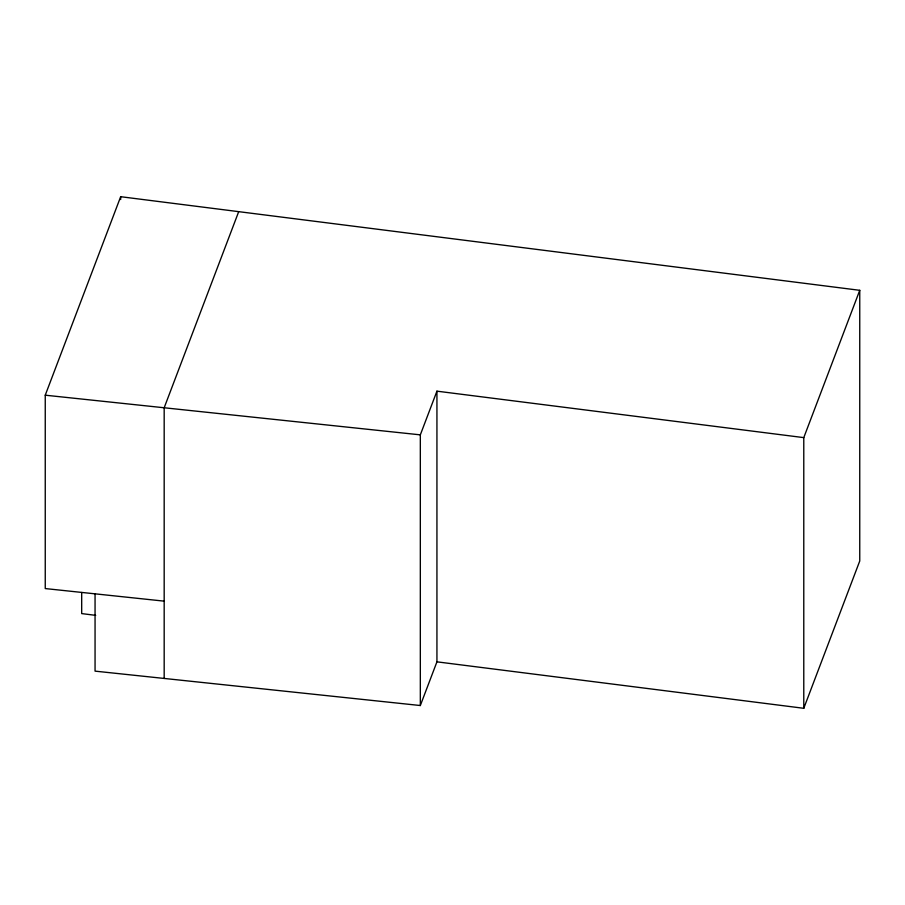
<?xml version="1.0" encoding="UTF-8"?>
<svg xmlns="http://www.w3.org/2000/svg" width="905" height="905" viewBox="0 0 905 905"><rect width="100%" height="100%" fill="white"/><g stroke="black" fill="none" stroke-linecap="round" stroke-linejoin="round"><path stroke-width="1.36" d="M164.178 601.146L45.25 588.567L45.25 395.191L120.67 196.702L859.75 290.313L859.75 560.987L803.776 708.298L436.934 661.838L420.327 705.527L95.059 671.137L95.059 593.838M238.705 211.646L164.178 407.77L164.178 678.445M420.327 705.527L420.327 434.853L436.934 391.164L803.776 437.624L859.75 290.313M45.25 395.191L420.327 434.853M95.692 615.355L81.688 613.59L81.688 592.504M803.776 437.624L803.776 708.298M436.934 391.164L436.934 661.838M120.67 196.702L120.67 199.53"/></g></svg>
